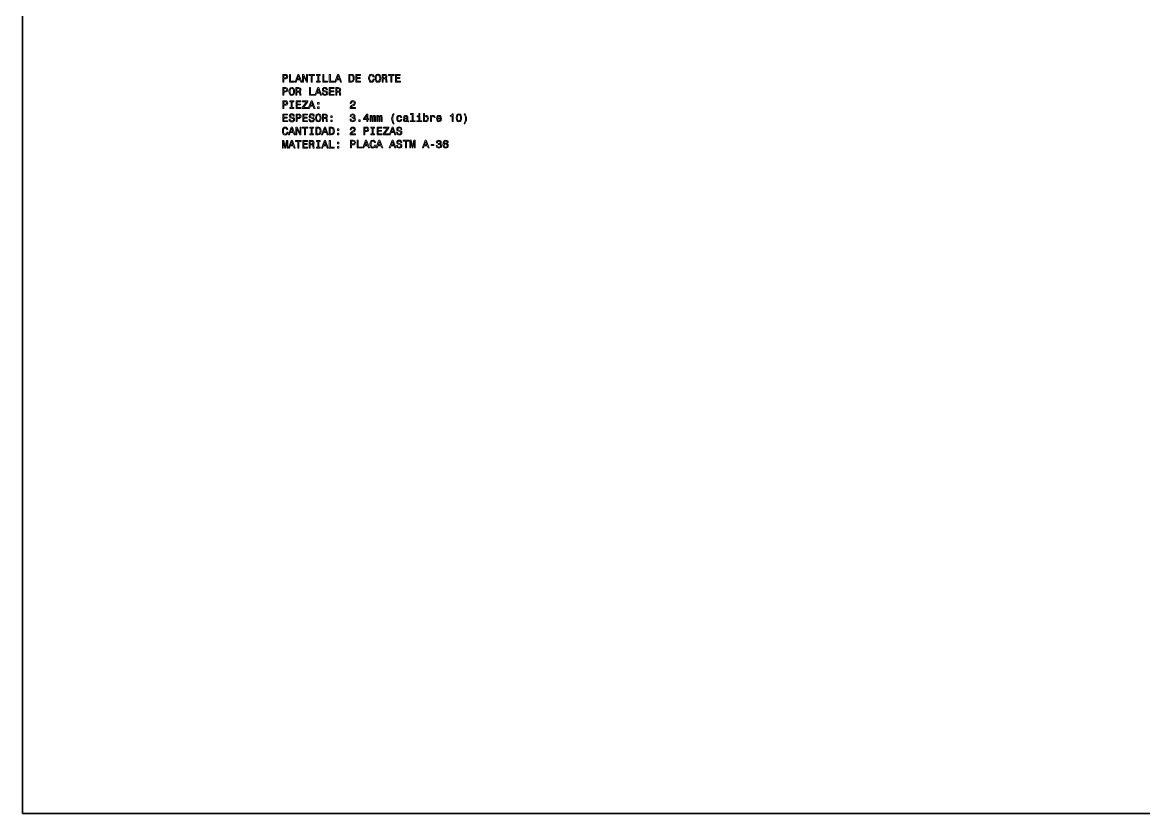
# Model space of a CAD drawing. Extents: x 15 to 1174, y 15 to 826.
# Drawn here: x 15 to 529, y 15 to 377 of the extents above; entities that cross this region are included whole.
import ezdxf

# ---------------------------------------------------------------- set-up
doc = ezdxf.new("R2010")
doc.units = 0

msp = doc.modelspace()

# ---------------------------------------------------------------- linework, layer by layer
at = {"color": 7, "lineweight": 35}
for p, q in [((15, 15), (15, 825.840027)), ((1173.969971, 15), (15, 15))]:
    msp.add_line(p, q, dxfattribs=at)
at = {"color": 7, "lineweight": 13}
for points in [[(134.29599, 350.050751), (134.759964, 350.050751), (134.759964, 351.528412), (135.274384, 351.528412), (135.793839, 351.553619), (136.207382, 351.730133), (136.47467, 352.07309), (136.565445, 352.542114), (136.494843, 352.97583), (136.293106, 353.293549), (135.960251, 353.485199), (135.506363, 353.550751), (134.29599, 353.550751)], [(135.38028, 353.12207), (135.682877, 353.091827), (135.904785, 352.996002), (136.035904, 352.819489), (136.081299, 352.542114), (136.030869, 352.249603), (135.894699, 352.07309), (135.662704, 351.9823), (135.344986, 351.957092), (134.759964, 351.957092), (134.759964, 353.12207)], [(137.37236, 350.050751), (139.621643, 350.050751), (139.621643, 350.474396), (137.836334, 350.474396), (137.836334, 353.550751), (137.37236, 353.550751)], [(139.899017, 350.050751), (140.362991, 350.050751), (140.731155, 351.079559), (142.128128, 351.079559), (142.496277, 350.050751), (142.970337, 350.050751), (141.689362, 353.555786), (141.174957, 353.555786)], [(140.892532, 351.50824), (141.432159, 353.051483), (141.971786, 351.50824)], [(143.318329, 350.050751), (143.736908, 350.050751), (143.736908, 352.920349), (145.078415, 350.050751), (145.618042, 350.050751), (145.618042, 353.550751), (145.194412, 353.550751), (145.194412, 350.681152), (143.868042, 353.550751), (143.318329, 353.550751)], [(147.272217, 350.050751), (147.736191, 350.050751), (147.736191, 353.127106), (148.795273, 353.127106), (148.795273, 353.550751), (146.208099, 353.550751), (146.208099, 353.127106), (147.272217, 353.127106)], [(150.308243, 350.474396), (149.662704, 350.474396), (149.662704, 350.050751), (151.417755, 350.050751), (151.417755, 350.474396), (150.772217, 350.474396), (150.772217, 353.127106), (151.417755, 353.127106), (151.417755, 353.550751), (149.662704, 353.550751), (149.662704, 353.127106), (150.308243, 353.127106)], [(152.552475, 350.050751), (154.801758, 350.050751), (154.801758, 350.474396), (153.016449, 350.474396), (153.016449, 353.550751), (152.552475, 353.550751)], [(155.588501, 350.050751), (157.837784, 350.050751), (157.837784, 350.474396), (156.052475, 350.474396), (156.052475, 353.550751), (155.588501, 353.550751)], [(158.115158, 350.050751), (158.579132, 350.050751), (158.947296, 351.079559), (160.344269, 351.079559), (160.712418, 350.050751), (161.186478, 350.050751), (159.905502, 353.555786), (159.391098, 353.555786)], [(159.108673, 351.50824), (159.6483, 353.051483), (160.187927, 351.50824)], [(165.715302, 353.550751), (164.550308, 353.550751), (164.550308, 350.050751), (165.715302, 350.050751), (166.265015, 350.161713), (166.673508, 350.499603), (166.925674, 351.049316), (167.016449, 351.800751), (166.93576, 352.567322), (166.8349, 352.869904), (166.693695, 353.112), (166.285187, 353.439789), (166.017899, 353.520477)], [(165.679993, 353.132172), (166.063278, 353.056519), (166.325531, 352.824524), (166.481873, 352.41098), (166.532303, 351.800751), (166.476822, 351.210693), (166.320496, 350.79715), (166.053192, 350.550018), (165.679993, 350.46933), (165.019333, 350.46933), (165.019333, 353.132172)], [(167.697296, 350.050751), (169.916306, 350.050751), (169.916306, 350.474396), (168.161255, 350.474396), (168.161255, 351.659546), (169.72467, 351.659546), (169.72467, 352.078125), (168.161255, 352.078125), (168.161255, 353.127106), (169.875961, 353.127106), (169.875961, 353.550751), (167.697296, 353.550751)], [(175.645416, 351.351898), (175.544556, 350.928284), (175.378113, 350.625671), (175.146133, 350.439087), (174.873795, 350.378571), (174.54599, 350.46933), (174.288788, 350.741669), (174.11731, 351.185486), (174.061844, 351.800751), (174.11731, 352.41098), (174.283737, 352.859833), (174.540955, 353.132172), (174.873795, 353.227997), (175.115875, 353.177551), (175.322647, 353.036346), (175.484024, 352.809387), (175.594971, 352.496704), (176.074081, 352.496704), (175.922791, 352.97583), (175.660538, 353.338928), (175.302475, 353.565887), (174.873795, 353.646576), (174.339218, 353.520477), (173.93071, 353.16748), (173.668472, 352.587494), (173.577698, 351.800751), (173.668472, 351.014008), (173.93071, 350.434021), (174.339218, 350.075958), (174.873795, 349.954926), (175.342819, 350.050751), (175.721069, 350.318054), (175.988358, 350.756805), (176.129562, 351.351898)], [(176.568329, 351.800751), (176.659103, 351.014008), (176.921356, 350.434021), (177.329849, 350.075958), (177.864441, 349.954926), (178.393967, 350.075958), (178.80751, 350.434021), (179.064728, 351.014008), (179.160538, 351.800751), (179.064728, 352.582458), (178.953766, 352.900177), (178.80751, 353.162415), (178.393967, 353.520477), (178.141815, 353.611267), (177.864441, 353.646576), (177.324799, 353.520477), (176.916306, 353.16748), (176.659103, 352.587494)], [(177.052475, 351.800751), (177.107941, 352.41098), (177.274384, 352.859833), (177.531586, 353.132172), (177.864441, 353.227997), (178.192245, 353.132172), (178.449448, 352.854797), (178.615875, 352.405945), (178.676392, 351.800751), (178.615875, 351.190521), (178.449448, 350.741669), (178.192245, 350.46933), (177.864441, 350.378571), (177.531586, 350.46933), (177.274384, 350.741669), (177.107941, 351.185486)], [(179.775818, 350.050751), (180.244843, 350.050751), (180.244843, 351.528412), (180.723938, 351.528412), (181.076965, 351.513275), (181.298874, 351.442688), (181.419907, 351.276245), (181.470337, 350.978699), (181.49556, 350.524811), (181.525818, 350.227264), (181.586334, 350.050751), (182.115875, 350.050751), (182.115875, 350.146576), (181.999878, 350.287781), (181.959534, 350.550018), (181.924225, 351.114868), (181.838501, 351.533447), (181.722504, 351.664581), (181.540939, 351.760406), (181.742676, 351.886475), (181.883881, 352.062988), (181.97467, 352.284912), (182.004913, 352.552185), (181.934311, 352.97583), (181.73259, 353.293549), (181.399734, 353.485199), (180.945847, 353.550751), (179.775818, 353.550751)], [(180.814728, 353.12207), (181.12236, 353.091827), (181.339218, 352.996002), (181.475372, 352.819489), (181.520767, 352.542114), (181.470337, 352.249603), (181.334167, 352.07309), (181.102188, 351.9823), (180.784454, 351.957092), (180.244843, 351.957092), (180.244843, 353.12207)], [(183.704483, 350.050751), (184.168457, 350.050751), (184.168457, 353.127106), (185.227539, 353.127106), (185.227539, 353.550751), (182.640366, 353.550751), (182.640366, 353.127106), (183.704483, 353.127106)], [(185.913422, 350.050751), (188.132446, 350.050751), (188.132446, 350.474396), (186.377396, 350.474396), (186.377396, 351.659546), (187.940796, 351.659546), (187.940796, 352.078125), (186.377396, 352.078125), (186.377396, 353.127106), (188.092102, 353.127106), (188.092102, 353.550751), (185.913422, 353.550751)], [(134.29599, 344.003906), (134.759964, 344.003906), (134.759964, 345.481567), (135.274384, 345.481567), (135.793839, 345.506775), (136.207382, 345.683289), (136.47467, 346.026245), (136.565445, 346.49527), (136.494843, 346.928986), (136.293106, 347.246704), (135.960251, 347.438354), (135.506363, 347.503906), (134.29599, 347.503906)], [(135.38028, 347.075226), (135.682877, 347.044983), (135.904785, 346.949158), (136.035904, 346.772644), (136.081299, 346.49527), (136.030869, 346.202759), (135.894699, 346.026245), (135.662704, 345.935455), (135.344986, 345.910248), (134.759964, 345.910248), (134.759964, 347.075226)], [(137.100021, 345.753906), (137.190811, 344.967163), (137.453049, 344.387177), (137.861557, 344.029114), (138.396133, 343.908081), (138.925674, 344.029114), (139.339218, 344.387177), (139.59642, 344.967163), (139.692245, 345.753906), (139.59642, 346.535614), (139.485474, 346.853333), (139.339218, 347.11557), (138.925674, 347.473633), (138.673508, 347.564423), (138.396133, 347.599731), (137.856506, 347.473633), (137.448013, 347.120636), (137.190811, 346.540649)], [(137.584183, 345.753906), (137.639648, 346.364136), (137.806076, 346.812988), (138.063278, 347.085327), (138.396133, 347.181152), (138.723953, 347.085327), (138.981155, 346.807953), (139.147583, 346.3591), (139.208099, 345.753906), (139.147583, 345.143677), (138.981155, 344.694824), (138.723953, 344.422485), (138.396133, 344.331726), (138.063278, 344.422485), (137.806076, 344.694824), (137.639648, 345.138641)], [(140.307526, 344.003906), (140.776535, 344.003906), (140.776535, 345.481567), (141.255646, 345.481567), (141.608673, 345.466431), (141.830582, 345.395844), (141.951614, 345.229401), (142.002045, 344.931854), (142.027267, 344.477966), (142.057526, 344.18042), (142.118042, 344.003906), (142.647583, 344.003906), (142.647583, 344.099731), (142.531586, 344.240936), (142.491241, 344.503174), (142.455933, 345.068024), (142.370193, 345.486603), (142.254211, 345.617737), (142.072647, 345.713562), (142.274384, 345.83963), (142.415588, 346.016144), (142.506363, 346.238068), (142.536621, 346.505341), (142.466019, 346.928986), (142.264297, 347.246704), (141.931442, 347.438354), (141.477554, 347.503906), (140.307526, 347.503906)], [(141.34642, 347.075226), (141.654068, 347.044983), (141.870926, 346.949158), (142.00708, 346.772644), (142.052475, 346.49527), (142.002045, 346.202759), (141.865875, 346.026245), (141.633896, 345.935455), (141.316162, 345.910248), (140.776535, 345.910248), (140.776535, 347.075226)], [(146.480438, 344.003906), (148.729706, 344.003906), (148.729706, 344.427551), (146.944412, 344.427551), (146.944412, 347.503906), (146.480438, 347.503906)], [(149.00708, 344.003906), (149.471069, 344.003906), (149.839218, 345.032715), (151.236191, 345.032715), (151.604355, 344.003906), (152.078415, 344.003906), (150.79744, 347.508942), (150.28302, 347.508942)], [(150.00061, 345.461395), (150.540222, 347.004639), (151.079849, 345.461395)], [(152.779419, 345.158813), (152.320496, 345.158813), (152.421356, 344.624237), (152.673523, 344.230865), (153.061844, 343.993805), (153.586334, 343.908081), (154.105789, 343.98877), (154.494125, 344.210693), (154.741241, 344.558655), (154.832016, 345.017609), (154.756363, 345.431152), (154.544556, 345.698425), (154.201614, 345.874939), (153.742676, 346.006073), (153.349304, 346.101898), (153.092102, 346.21283), (152.945847, 346.374237), (152.900452, 346.626373), (152.945847, 346.853333), (153.076965, 347.024811), (153.278702, 347.140808), (153.556076, 347.181152), (153.838501, 347.130707), (154.060394, 346.994537), (154.20665, 346.767609), (154.277267, 346.459961), (154.736191, 346.459961), (154.736191, 346.470032), (154.655502, 346.944122), (154.418472, 347.297119), (154.045273, 347.519043), (153.540955, 347.594696), (153.087067, 347.519043), (152.734039, 347.30722), (152.50708, 346.979401), (152.426392, 346.555786), (152.491959, 346.177551), (152.683594, 345.920319), (152.986191, 345.748871), (153.399734, 345.617737), (153.808243, 345.50174), (154.115875, 345.390808), (154.302475, 345.229401), (154.368042, 344.967163), (154.307526, 344.69986), (154.151184, 344.498138), (153.914154, 344.37207), (153.606506, 344.331726), (153.26358, 344.387177), (153.001328, 344.548584), (152.8349, 344.810822)], [(155.553192, 344.003906), (157.772217, 344.003906), (157.772217, 344.427551), (156.017181, 344.427551), (156.017181, 345.612701), (157.580582, 345.612701), (157.580582, 346.031281), (156.017181, 346.031281), (156.017181, 347.080261), (157.731873, 347.080261), (157.731873, 347.503906), (155.553192, 347.503906)], [(158.523651, 344.003906), (158.992676, 344.003906), (158.992676, 345.481567), (159.471786, 345.481567), (159.824814, 345.466431), (160.046707, 345.395844), (160.167755, 345.229401), (160.218185, 344.931854), (160.243408, 344.477966), (160.273651, 344.18042), (160.334183, 344.003906), (160.863708, 344.003906), (160.863708, 344.099731), (160.747726, 344.240936), (160.707382, 344.503174), (160.672073, 345.068024), (160.586334, 345.486603), (160.470337, 345.617737), (160.288788, 345.713562), (160.490509, 345.83963), (160.631729, 346.016144), (160.722504, 346.238068), (160.752762, 346.505341), (160.682159, 346.928986), (160.480438, 347.246704), (160.147583, 347.438354), (159.693695, 347.503906), (158.523651, 347.503906)], [(159.562561, 347.075226), (159.870209, 347.044983), (160.087067, 346.949158), (160.223221, 346.772644), (160.268616, 346.49527), (160.218185, 346.202759), (160.082016, 346.026245), (159.850021, 345.935455), (159.532303, 345.910248), (158.992676, 345.910248), (158.992676, 347.075226)], [(134.29599, 337.957092), (134.759964, 337.957092), (134.759964, 339.434753), (135.274384, 339.434753), (135.793839, 339.459961), (136.207382, 339.636475), (136.47467, 339.979431), (136.565445, 340.448456), (136.494843, 340.882172), (136.293106, 341.19989), (135.960251, 341.391541), (135.506363, 341.457092), (134.29599, 341.457092)], [(135.38028, 341.028412), (135.682877, 340.998169), (135.904785, 340.902344), (136.035904, 340.72583), (136.081299, 340.448456), (136.030869, 340.155945), (135.894699, 339.979431), (135.662704, 339.888641), (135.344986, 339.863434), (134.759964, 339.863434), (134.759964, 341.028412)], [(138.164154, 338.380737), (137.518616, 338.380737), (137.518616, 337.957092), (139.273651, 337.957092), (139.273651, 338.380737), (138.628128, 338.380737), (138.628128, 341.033447), (139.273651, 341.033447), (139.273651, 341.457092), (137.518616, 341.457092), (137.518616, 341.033447), (138.164154, 341.033447)], [(140.373077, 337.957092), (142.592102, 337.957092), (142.592102, 338.380737), (140.837067, 338.380737), (140.837067, 339.565887), (142.400452, 339.565887), (142.400452, 339.984467), (140.837067, 339.984467), (140.837067, 341.033447), (142.551758, 341.033447), (142.551758, 341.457092), (140.373077, 341.457092)], [(143.212418, 337.957092), (145.723953, 337.957092), (145.723953, 338.380737), (143.767181, 338.380737), (145.723953, 341.058685), (145.723953, 341.457092), (143.348587, 341.457092), (143.348587, 341.033447), (145.199448, 341.033447), (143.212418, 338.360565)], [(145.971069, 337.957092), (146.435043, 337.957092), (146.803192, 338.985901), (148.200165, 338.985901), (148.568329, 337.957092), (149.042389, 337.957092), (147.761414, 341.462128), (147.247009, 341.462128)], [(146.964584, 339.414581), (147.504211, 340.957825), (148.043839, 339.414581)], [(150.192245, 339.913879), (150.888214, 339.913879), (150.888214, 340.665314), (150.192245, 340.665314)], [(165.129562, 338.003906), (167.535187, 338.003906), (167.535187, 338.437622), (165.633896, 338.437622), (165.739792, 338.674652), (165.921356, 338.871338), (166.481155, 339.229401), (166.778702, 339.380707), (167.111557, 339.597565), (167.348587, 339.849731), (167.484756, 340.147278), (167.535187, 340.485168), (167.449448, 340.908813), (167.212418, 341.241669), (166.849304, 341.453461), (166.38028, 341.529114), (165.896133, 341.44339), (165.527985, 341.20636), (165.290955, 340.828125), (165.210251, 340.328827), (165.210251, 340.25824), (165.669189, 340.25824), (165.669189, 340.298584), (165.714584, 340.64151), (165.850754, 340.893677), (166.067612, 341.055054), (166.355072, 341.110535), (166.647583, 341.060089), (166.864441, 340.934021), (167.005646, 340.737335), (167.056076, 340.490204), (167.020782, 340.25824), (166.924957, 340.061554), (166.763565, 339.890076), (166.541672, 339.73877), (166.244125, 339.577393), (165.749878, 339.264709), (165.401901, 338.931854), (165.195129, 338.528412), (165.129562, 338.019043)], [(134.301041, 331.910248), (136.52005, 331.910248), (136.52005, 332.333893), (134.765015, 332.333893), (134.765015, 333.519043), (136.328415, 333.519043), (136.328415, 333.937622), (134.765015, 333.937622), (134.765015, 334.986603), (136.479706, 334.986603), (136.479706, 335.410248), (134.301041, 335.410248)], [(137.599304, 333.065155), (137.140366, 333.065155), (137.241241, 332.530579), (137.493393, 332.137207), (137.881729, 331.900146), (138.406219, 331.814423), (138.925674, 331.895111), (139.314011, 332.117035), (139.561127, 332.464996), (139.651901, 332.92395), (139.576248, 333.337494), (139.364441, 333.604767), (139.0215, 333.781281), (138.562561, 333.912415), (138.169189, 334.00824), (137.911987, 334.119171), (137.765732, 334.280579), (137.720337, 334.532715), (137.765732, 334.759674), (137.896851, 334.931152), (138.098587, 335.04715), (138.375961, 335.087494), (138.658386, 335.037048), (138.88028, 334.900879), (139.026535, 334.67395), (139.097137, 334.366302), (139.556076, 334.366302), (139.556076, 334.376373), (139.475388, 334.850464), (139.238358, 335.203461), (138.865158, 335.425385), (138.36084, 335.501038), (137.906937, 335.425385), (137.553925, 335.213562), (137.326965, 334.885742), (137.246277, 334.462128), (137.311844, 334.083893), (137.503479, 333.82666), (137.806076, 333.655212), (138.21962, 333.524078), (138.628128, 333.408081), (138.93576, 333.29715), (139.12236, 333.135742), (139.187927, 332.873505), (139.127411, 332.606201), (138.971069, 332.40448), (138.734039, 332.278412), (138.426392, 332.238068), (138.08345, 332.293518), (137.821213, 332.454926), (137.654785, 332.717163)], [(140.368042, 331.910248), (140.832016, 331.910248), (140.832016, 333.387909), (141.34642, 333.387909), (141.865875, 333.413116), (142.279419, 333.58963), (142.546707, 333.932587), (142.637497, 334.401611), (142.566879, 334.835327), (142.365158, 335.153046), (142.032303, 335.344696), (141.578415, 335.410248), (140.368042, 335.410248)], [(141.452332, 334.981567), (141.754929, 334.951324), (141.976822, 334.855499), (142.107956, 334.678986), (142.153336, 334.401611), (142.102905, 334.1091), (141.966736, 333.932587), (141.734756, 333.841797), (141.417023, 333.816589), (140.832016, 333.816589), (140.832016, 334.981567)], [(143.409103, 331.910248), (145.628128, 331.910248), (145.628128, 332.333893), (143.873077, 332.333893), (143.873077, 333.519043), (145.436478, 333.519043), (145.436478, 333.937622), (143.873077, 333.937622), (143.873077, 334.986603), (145.587784, 334.986603), (145.587784, 335.410248), (143.409103, 335.410248)], [(146.707382, 333.065155), (146.248444, 333.065155), (146.349304, 332.530579), (146.601471, 332.137207), (146.989792, 331.900146), (147.514297, 331.814423), (148.033752, 331.895111), (148.422073, 332.117035), (148.669189, 332.464996), (148.759964, 332.92395), (148.684326, 333.337494), (148.472504, 333.604767), (148.129562, 333.781281), (147.670639, 333.912415), (147.277267, 334.00824), (147.02005, 334.119171), (146.87381, 334.280579), (146.828415, 334.532715), (146.87381, 334.759674), (147.004929, 334.931152), (147.20665, 335.04715), (147.484039, 335.087494), (147.766449, 335.037048), (147.988358, 334.900879), (148.134613, 334.67395), (148.205215, 334.366302), (148.664154, 334.366302), (148.664154, 334.376373), (148.58345, 334.850464), (148.34642, 335.203461), (147.973221, 335.425385), (147.468903, 335.501038), (147.015015, 335.425385), (146.661987, 335.213562), (146.435043, 334.885742), (146.354355, 334.462128), (146.419907, 334.083893), (146.611557, 333.82666), (146.914154, 333.655212), (147.327698, 333.524078), (147.736191, 333.408081), (148.043839, 333.29715), (148.230438, 333.135742), (148.29599, 332.873505), (148.235474, 332.606201), (148.079132, 332.40448), (147.842102, 332.278412), (147.53447, 332.238068), (147.191528, 332.293518), (146.929276, 332.454926), (146.762848, 332.717163)], [(149.244125, 333.660248), (149.3349, 332.873505), (149.597153, 332.293518), (150.005646, 331.935455), (150.540222, 331.814423), (151.069763, 331.935455), (151.483307, 332.293518), (151.740509, 332.873505), (151.836334, 333.660248), (151.740509, 334.441956), (151.629562, 334.759674), (151.483307, 335.021912), (151.069763, 335.379974), (150.817612, 335.470764), (150.540222, 335.506073), (150.00061, 335.379974), (149.592102, 335.026978), (149.3349, 334.446991)], [(149.728271, 333.660248), (149.783752, 334.270477), (149.950165, 334.71933), (150.207382, 334.991669), (150.540222, 335.087494), (150.868042, 334.991669), (151.125244, 334.714294), (151.291672, 334.265442), (151.352188, 333.660248), (151.291672, 333.050018), (151.125244, 332.601166), (150.868042, 332.328827), (150.540222, 332.238068), (150.207382, 332.328827), (149.950165, 332.601166), (149.783752, 333.044983)], [(150.192245, 337.957092), (150.888214, 337.957092), (150.888214, 338.708527), (150.192245, 338.708527)], [(152.451614, 331.910248), (152.920639, 331.910248), (152.920639, 333.387909), (153.399734, 333.387909), (153.752762, 333.372772), (153.97467, 333.302185), (154.095703, 333.135742), (154.146133, 332.838196), (154.171356, 332.384308), (154.201614, 332.086761), (154.262131, 331.910248), (154.791672, 331.910248), (154.791672, 332.006073), (154.675674, 332.147278), (154.63533, 332.409515), (154.600021, 332.974365), (154.514297, 333.392944), (154.3983, 333.524078), (154.216736, 333.619904), (154.418472, 333.745972), (154.559677, 333.922485), (154.650452, 334.144409), (154.680725, 334.411682), (154.610107, 334.835327), (154.408386, 335.153046), (154.075531, 335.344696), (153.621643, 335.410248), (152.451614, 335.410248)], [(153.490509, 334.981567), (153.798157, 334.951324), (154.015015, 334.855499), (154.151184, 334.678986), (154.196564, 334.401611), (154.146133, 334.1091), (154.009964, 333.932587), (153.777985, 333.841797), (153.460266, 333.816589), (152.920639, 333.816589), (152.920639, 334.981567)], [(156.264297, 333.867035), (156.960266, 333.867035), (156.960266, 334.618469), (156.264297, 334.618469)], [(165.089218, 333.056519), (165.089218, 333.02121), (165.169907, 332.537048), (165.406937, 332.17395), (165.780136, 331.941956), (166.274384, 331.856232), (166.798874, 331.941956), (167.192245, 332.163879), (167.444412, 332.516876), (167.535187, 332.970795), (167.494843, 333.268341), (167.383896, 333.510406), (167.202332, 333.696991), (166.960251, 333.83316), (167.288071, 334.105499), (167.404068, 334.539215), (167.328415, 334.932587), (167.111557, 335.230133), (166.75853, 335.416748), (166.274384, 335.4823), (165.820496, 335.401611), (165.472504, 335.179718), (165.24556, 334.826691), (165.169907, 334.357666), (165.169907, 334.322357), (165.618759, 334.322357), (165.659103, 334.645142), (165.790222, 334.877136), (166.002045, 335.018341), (166.299591, 335.068756), (166.561844, 335.028412), (166.753479, 334.922516), (166.869476, 334.751038), (166.914871, 334.519043), (166.869476, 334.271942), (166.748444, 334.105499), (166.536621, 334.004639), (166.249161, 333.974396), (166.052475, 333.979431), (166.052475, 333.581024), (166.299591, 333.591095), (166.617325, 333.545715), (166.854355, 333.424683), (166.99556, 333.227997), (167.04599, 332.970795), (166.990524, 332.678284), (166.844269, 332.461426), (166.612274, 332.325256), (166.304642, 332.279846), (165.986908, 332.330292), (165.754929, 332.481598), (165.608673, 332.723663), (165.553192, 333.056519)], [(172.709534, 331.957092), (173.163422, 331.957092), (173.163422, 332.824524), (173.662704, 332.824524), (173.662704, 333.227997), (173.163422, 333.227997), (173.163422, 335.381439), (172.704498, 335.381439), (171.171356, 333.268341), (171.171356, 332.824524), (172.709534, 332.824524)], [(171.594986, 333.227997), (172.709534, 334.796417), (172.709534, 333.227997)], [(174.247726, 331.957092), (174.656219, 331.957092), (174.656219, 333.767609), (174.681442, 334.039948), (174.75708, 334.236633), (174.873077, 334.352631), (175.024384, 334.39801), (175.145416, 334.357666), (175.226105, 334.256805), (175.266449, 334.085327), (175.281586, 333.858398), (175.281586, 331.957092), (175.664871, 331.957092), (175.664871, 333.767609), (175.690079, 334.034912), (175.765732, 334.231598), (175.886765, 334.352631), (176.038071, 334.39801), (176.159103, 334.357666), (176.239792, 334.256805), (176.290222, 333.858398), (176.290222, 331.957092), (176.69873, 331.957092), (176.69873, 333.828125), (176.673508, 334.216461), (176.592819, 334.514008), (176.431442, 334.695557), (176.169189, 334.761139), (175.861557, 334.660248), (175.624527, 334.367767), (175.437927, 334.655212), (175.125244, 334.761139), (174.837784, 334.660248), (174.641098, 334.377838), (174.641098, 334.665314), (174.247726, 334.665314)], [(177.283752, 331.957092), (177.692245, 331.957092), (177.692245, 333.767609), (177.717468, 334.039948), (177.793106, 334.236633), (177.909103, 334.352631), (178.060394, 334.39801), (178.181442, 334.357666), (178.262131, 334.256805), (178.302475, 334.085327), (178.317612, 333.858398), (178.317612, 331.957092), (178.700897, 331.957092), (178.700897, 333.767609), (178.726105, 334.034912), (178.801758, 334.231598), (178.922791, 334.352631), (179.074097, 334.39801), (179.195129, 334.357666), (179.275818, 334.256805), (179.326248, 333.858398), (179.326248, 331.957092), (179.734756, 331.957092), (179.734756, 333.828125), (179.709534, 334.216461), (179.628845, 334.514008), (179.467468, 334.695557), (179.205215, 334.761139), (178.897583, 334.660248), (178.660553, 334.367767), (178.473953, 334.655212), (178.16127, 334.761139), (177.87381, 334.660248), (177.677124, 334.377838), (177.677124, 334.665314), (177.283752, 334.665314)], [(184.944412, 330.983734), (185.262131, 330.983734), (184.97467, 331.518341), (184.772934, 332.078125), (184.646851, 332.668182), (184.606506, 333.263275), (184.646851, 333.858398), (184.772934, 334.44339), (184.97467, 335.00824), (185.262131, 335.542816), (184.944412, 335.542816), (184.576248, 334.988068), (184.319046, 334.438354), (184.167755, 333.863434), (184.12236, 333.263275), (184.167755, 332.658112), (184.319046, 332.088226), (184.576248, 331.538513)], [(188.293106, 333.767609), (188.731873, 333.767609), (188.641098, 334.171082), (188.42424, 334.4888), (188.086334, 334.685486), (187.647583, 334.761139), (187.163422, 334.660248), (186.795273, 334.377838), (186.563293, 333.918915), (186.48259, 333.303619), (186.558243, 332.69339), (186.785187, 332.239502), (187.14325, 331.957092), (187.632446, 331.861267), (188.066162, 331.93692), (188.404068, 332.148743), (188.636047, 332.481598), (188.736908, 332.925385), (188.313293, 332.925385), (188.23764, 332.642975), (188.09642, 332.431152), (187.894699, 332.300018), (187.647583, 332.259674), (187.339935, 332.325256), (187.118042, 332.526978), (186.981873, 332.854797), (186.936478, 333.318756), (186.981873, 333.772644), (187.123077, 334.100464), (187.350037, 334.302185), (187.647583, 334.372803), (187.909821, 334.327423), (188.106506, 334.211426), (188.23764, 334.019775)], [(191.213135, 332.31012), (191.213135, 332.294983), (191.238358, 332.123505), (191.314011, 332.002472), (191.631729, 331.906647), (191.878845, 331.946991), (191.878845, 332.289948), (191.772934, 332.274811), (191.631729, 332.340363), (191.606506, 332.542114), (191.606506, 333.944122), (191.54599, 334.302185), (191.369476, 334.554352), (191.061844, 334.705658), (190.628128, 334.761139), (190.204498, 334.700623), (189.891815, 334.529144), (189.695129, 334.261841), (189.629562, 333.908813), (189.629562, 333.878571), (190.027985, 333.878571), (190.063278, 334.090363), (190.17424, 334.241669), (190.355789, 334.332458), (190.612991, 334.367767), (190.860107, 334.342529), (191.036621, 334.266876), (191.142532, 334.135773), (191.177841, 333.954224), (191.157669, 333.742401), (191.076965, 333.636475), (190.875244, 333.58606), (190.497009, 333.545715), (190.063278, 333.454926), (189.755646, 333.293549), (189.574097, 333.041382), (189.518616, 332.668182), (189.569046, 332.335327), (189.725388, 332.088226), (189.977554, 331.931885), (190.325531, 331.876404), (190.794556, 331.9823)], [(193.522934, 335.204926), (193.522934, 332.330292), (192.610107, 332.330292), (192.610107, 331.957092), (194.874527, 331.957092), (194.874527, 332.330292), (193.966736, 332.330292), (193.966736, 335.578125), (192.826965, 335.578125), (192.826965, 335.204926)], [(197.03302, 332.330292), (197.03302, 334.574524), (195.89325, 334.574524), (195.89325, 334.196289), (196.589218, 334.196289), (196.589218, 332.330292), (195.681442, 332.330292), (195.681442, 331.957092), (197.950897, 331.957092), (197.950897, 332.330292)], [(197.048157, 335.578125), (196.579132, 335.578125), (196.579132, 335.073822), (197.048157, 335.073822)], [(199.131012, 332.375671), (199.458817, 331.987366), (199.907654, 331.861267), (200.331299, 331.957092), (200.669189, 332.244568), (200.881012, 332.703491), (200.9617, 333.313721), (200.881012, 333.92395), (200.664154, 334.377838), (200.331299, 334.660248), (199.907654, 334.761139), (199.463867, 334.630005), (199.282303, 334.468628), (199.131012, 334.25177), (199.131012, 335.578125), (198.687195, 335.578125), (198.687195, 331.957092), (199.131012, 331.957092)], [(200.507812, 333.313721), (200.457367, 332.859833), (200.321198, 332.526978), (200.10434, 332.325256), (199.832016, 332.259674), (199.534454, 332.325256), (199.317596, 332.526978), (199.181442, 332.854797), (199.136047, 333.313721), (199.181442, 333.767609), (199.317596, 334.095428), (199.534454, 334.292114), (199.832016, 334.362701), (200.10434, 334.292114), (200.321198, 334.090363), (200.457367, 333.762573)], [(201.914871, 331.957092), (202.358673, 331.957092), (202.358673, 333.505371), (202.404053, 333.878571), (202.540222, 334.145844), (202.762131, 334.307251), (203.059677, 334.362701), (203.281586, 334.327423), (203.447998, 334.226532), (203.548874, 334.055084), (203.584167, 333.82309), (204.03302, 333.82309), (203.972504, 334.231598), (203.806076, 334.524109), (203.528702, 334.700623), (203.150452, 334.761139), (202.89325, 334.720795), (202.671356, 334.619904), (202.47467, 334.448456), (202.318329, 334.216461), (202.318329, 334.665314), (201.914871, 334.665314)], [(205.172791, 333.182587), (206.947998, 333.182587), (206.953049, 333.389374), (206.87236, 333.96933), (206.650452, 334.403046), (206.297424, 334.665314), (205.828415, 334.761139), (205.369476, 334.660248), (205.016449, 334.377838), (204.789505, 333.918915), (204.708817, 333.313721), (204.784454, 332.69339), (205.011414, 332.239502), (205.35939, 331.957092), (205.813278, 331.861267), (206.20665, 331.926819), (206.529419, 332.098297), (206.766449, 332.370636), (206.902618, 332.733734), (206.463852, 332.733734), (206.373077, 332.532013), (206.241959, 332.380737), (205.868759, 332.259674), (205.581299, 332.315155), (205.364441, 332.491669), (205.223221, 332.779144), (205.172791, 333.16748)], [(205.172791, 333.555786), (205.228271, 333.903778), (205.364441, 334.16098), (205.571198, 334.317322), (205.843536, 334.372803), (206.11084, 334.317322), (206.317596, 334.16098), (206.44368, 333.903778), (206.489075, 333.555786)], [(211.809677, 331.957092), (212.268616, 331.957092), (212.268616, 335.4823), (211.925674, 335.4823), (211.8349, 335.174683), (211.653336, 334.967896), (211.375961, 334.846863), (210.992676, 334.806519), (210.992676, 334.448456), (211.809677, 334.448456)], [(213.721054, 333.666748), (213.796707, 332.874969), (214.033737, 332.31012), (214.411987, 331.967194), (214.936478, 331.856232), (215.455933, 331.967194), (215.834167, 332.31012), (216.066162, 332.874969), (216.146851, 333.666748), (216.066162, 334.453491), (215.970337, 334.766174), (215.834167, 335.023376), (215.455933, 335.366302), (214.936478, 335.4823), (214.411987, 335.366302), (214.033737, 335.018341), (213.796707, 334.453491)], [(214.2052, 333.666748), (214.24556, 334.276978), (214.371643, 334.715729), (214.598572, 334.972931), (214.936478, 335.063721), (215.269333, 334.972931), (215.496277, 334.715729), (215.62236, 334.276978), (215.662704, 333.666748), (215.62236, 333.051483), (215.496277, 332.612701), (215.269333, 332.355499), (214.936478, 332.269775), (214.598572, 332.355499), (214.371643, 332.612701), (214.24556, 333.051483)], [(217.60939, 330.983734), (217.972504, 331.538513), (218.229706, 332.088226), (218.380997, 332.658112), (218.431427, 333.263275), (218.380997, 333.863434), (218.229706, 334.438354), (217.972504, 334.988068), (217.60939, 335.542816), (217.291656, 335.542816), (217.574081, 335.00824), (217.775818, 334.44339), (217.896851, 333.858398), (217.94223, 333.263275), (217.896851, 332.668182), (217.775818, 332.078125), (217.569031, 331.518341), (217.291656, 330.983734)], [(136.177124, 327.164581), (136.076248, 326.740967), (135.909821, 326.438354), (135.677841, 326.25177), (135.405502, 326.191254), (135.077698, 326.282013), (134.820496, 326.554352), (134.649017, 326.998169), (134.593536, 327.613434), (134.649017, 328.223663), (134.815445, 328.672516), (135.072647, 328.944855), (135.405502, 329.04068), (135.647583, 328.990234), (135.854355, 328.84903), (136.015732, 328.62207), (136.126678, 328.309387), (136.605789, 328.309387), (136.454498, 328.788513), (136.192245, 329.151611), (135.834183, 329.378571), (135.405502, 329.459259), (134.870926, 329.33316), (134.462418, 328.980164), (134.200165, 328.400177), (134.10939, 327.613434), (134.200165, 326.826691), (134.462418, 326.246704), (134.870926, 325.888641), (135.405502, 325.767609), (135.874527, 325.863434), (136.252762, 326.130737), (136.52005, 326.569489), (136.66127, 327.164581)], [(136.862991, 325.863434), (137.326965, 325.863434), (137.695129, 326.892242), (139.092102, 326.892242), (139.460251, 325.863434), (139.934326, 325.863434), (138.653336, 329.368469), (138.138931, 329.368469)], [(137.856506, 327.320923), (138.396133, 328.864166), (138.93576, 327.320923)], [(140.282303, 325.863434), (140.700897, 325.863434), (140.700897, 328.733032), (142.042389, 325.863434), (142.582016, 325.863434), (142.582016, 329.363434), (142.158386, 329.363434), (142.158386, 326.493835), (140.832016, 329.363434), (140.282303, 329.363434)], [(144.236191, 325.863434), (144.700165, 325.863434), (144.700165, 328.939789), (145.759247, 328.939789), (145.759247, 329.363434), (143.172073, 329.363434), (143.172073, 328.939789), (144.236191, 328.939789)], [(147.272217, 326.287079), (146.626678, 326.287079), (146.626678, 325.863434), (148.381729, 325.863434), (148.381729, 326.287079), (147.736191, 326.287079), (147.736191, 328.939789), (148.381729, 328.939789), (148.381729, 329.363434), (146.626678, 329.363434), (146.626678, 328.939789), (147.272217, 328.939789)], [(150.535187, 329.363434), (149.370193, 329.363434), (149.370193, 325.863434), (150.535187, 325.863434), (151.0849, 325.974396), (151.493393, 326.312286), (151.74556, 326.862), (151.836334, 327.613434), (151.755646, 328.380005), (151.654785, 328.682587), (151.51358, 328.924683), (151.105072, 329.252472), (150.837784, 329.33316)], [(150.499878, 328.944855), (150.883163, 328.869202), (151.145416, 328.637207), (151.301758, 328.223663), (151.352188, 327.613434), (151.296707, 327.023376), (151.140381, 326.609833), (150.873077, 326.362701), (150.499878, 326.282013), (149.839218, 326.282013), (149.839218, 328.944855)], [(152.043106, 325.863434), (152.50708, 325.863434), (152.875244, 326.892242), (154.272217, 326.892242), (154.640381, 325.863434), (155.114441, 325.863434), (153.833466, 329.368469), (153.319046, 329.368469)], [(153.036621, 327.320923), (153.576248, 328.864166), (154.115875, 327.320923)], [(156.607239, 329.363434), (155.442245, 329.363434), (155.442245, 325.863434), (156.607239, 325.863434), (157.156952, 325.974396), (157.565445, 326.312286), (157.817612, 326.862), (157.908386, 327.613434), (157.827698, 328.380005), (157.726837, 328.682587), (157.585617, 328.924683), (157.177124, 329.252472), (156.909821, 329.33316)], [(156.57193, 328.944855), (156.955215, 328.869202), (157.217468, 328.637207), (157.37381, 328.223663), (157.42424, 327.613434), (157.368759, 327.023376), (157.212418, 326.609833), (156.945129, 326.362701), (156.57193, 326.282013), (155.91127, 326.282013), (155.91127, 328.944855)], [(156.264297, 331.910248), (156.960266, 331.910248), (156.960266, 332.661682), (156.264297, 332.661682)], [(165.129562, 325.910248), (167.535187, 325.910248), (167.535187, 326.343964), (165.633896, 326.343964), (165.739792, 326.580994), (165.921356, 326.777679), (166.481155, 327.135742), (166.778702, 327.287048), (167.111557, 327.503906), (167.348587, 327.756073), (167.484756, 328.053619), (167.535187, 328.39151), (167.449448, 328.815155), (167.212418, 329.14801), (166.849304, 329.359802), (166.38028, 329.435455), (165.896133, 329.349731), (165.527985, 329.112701), (165.290955, 328.734467), (165.210251, 328.235168), (165.210251, 328.164581), (165.669189, 328.164581), (165.669189, 328.204926), (165.714584, 328.547852), (165.850754, 328.800018), (166.067612, 328.961395), (166.355072, 329.016876), (166.647583, 328.966431), (166.864441, 328.840363), (167.005646, 328.643677), (167.056076, 328.396545), (167.020782, 328.164581), (166.924957, 327.967896), (166.763565, 327.796417), (166.541672, 327.645111), (166.244125, 327.483734), (165.749878, 327.171051), (165.401901, 326.838196), (165.195129, 326.434753), (165.129562, 325.925385)], [(169.048157, 331.957092), (169.744125, 331.957092), (169.744125, 332.708527), (169.048157, 332.708527)], [(171.368042, 325.910248), (171.832016, 325.910248), (171.832016, 327.387909), (172.34642, 327.387909), (172.865875, 327.413116), (173.279419, 327.58963), (173.546707, 327.932587), (173.637497, 328.401611), (173.566879, 328.835327), (173.365158, 329.153046), (173.032303, 329.344696), (172.578415, 329.410248), (171.368042, 329.410248)], [(172.452332, 328.981567), (172.754929, 328.951324), (172.976822, 328.855499), (173.107956, 328.678986), (173.153336, 328.401611), (173.102905, 328.1091), (172.966736, 327.932587), (172.734756, 327.841797), (172.417023, 327.816589), (171.832016, 327.816589), (171.832016, 328.981567)], [(175.236191, 326.333893), (174.590668, 326.333893), (174.590668, 325.910248), (176.345703, 325.910248), (176.345703, 326.333893), (175.700165, 326.333893), (175.700165, 328.986603), (176.345703, 328.986603), (176.345703, 329.410248), (174.590668, 329.410248), (174.590668, 328.986603), (175.236191, 328.986603)], [(177.445129, 325.910248), (179.664154, 325.910248), (179.664154, 326.333893), (177.909103, 326.333893), (177.909103, 327.519043), (179.472504, 327.519043), (179.472504, 327.937622), (177.909103, 327.937622), (177.909103, 328.986603), (179.62381, 328.986603), (179.62381, 329.410248), (177.445129, 329.410248)], [(180.28447, 325.910248), (182.79599, 325.910248), (182.79599, 326.333893), (180.839218, 326.333893), (182.79599, 329.011841), (182.79599, 329.410248), (180.420639, 329.410248), (180.420639, 328.986603), (182.2715, 328.986603), (180.28447, 326.313721)], [(183.043106, 325.910248), (183.50708, 325.910248), (183.875244, 326.939056), (185.272217, 326.939056), (185.640381, 325.910248), (186.114441, 325.910248), (184.833466, 329.415283), (184.319046, 329.415283)], [(184.036621, 327.367737), (184.576248, 328.91098), (185.115875, 327.367737)], [(186.815445, 327.065155), (186.356506, 327.065155), (186.457382, 326.530579), (186.709534, 326.137207), (187.09787, 325.900146), (187.62236, 325.814423), (188.141815, 325.895111), (188.530151, 326.117035), (188.777267, 326.464996), (188.868042, 326.92395), (188.792389, 327.337494), (188.580582, 327.604767), (188.23764, 327.781281), (187.778702, 327.912415), (187.38533, 328.00824), (187.128128, 328.119171), (186.981873, 328.280579), (186.936478, 328.532715), (186.981873, 328.759674), (187.112991, 328.931152), (187.314728, 329.04715), (187.592102, 329.087494), (187.874527, 329.037048), (188.09642, 328.900879), (188.242676, 328.67395), (188.313293, 328.366302), (188.772217, 328.366302), (188.772217, 328.376373), (188.691528, 328.850464), (188.454498, 329.203461), (188.081299, 329.425385), (187.576965, 329.501038), (187.123077, 329.425385), (186.77005, 329.213562), (186.543106, 328.885742), (186.462418, 328.462128), (186.527985, 328.083893), (186.71962, 327.82666), (187.022217, 327.655212), (187.43576, 327.524078), (187.844269, 327.408081), (188.151901, 327.29715), (188.338501, 327.135742), (188.404068, 326.873505), (188.343536, 326.606201), (188.18721, 326.40448), (187.950165, 326.278412), (187.642532, 326.238068), (187.299591, 326.293518), (187.037354, 326.454926), (186.870926, 326.717163)], [(191.162704, 332.905212), (191.102188, 332.642975), (190.940811, 332.441254), (190.69873, 332.31012), (190.401184, 332.26474), (190.209534, 332.289948), (190.073364, 332.370636), (189.98764, 332.511841), (189.962418, 332.708527), (189.98259, 332.88504), (190.063278, 333.011139), (190.386047, 333.152344), (190.794556, 333.21286), (191.162704, 333.333893)], [(159.300323, 327.820221), (159.996277, 327.820221), (159.996277, 328.571655), (159.300323, 328.571655)], [(159.300323, 325.863434), (159.996277, 325.863434), (159.996277, 326.614868), (159.300323, 326.614868)], [(134.099304, 319.816589), (134.48764, 319.816589), (134.48764, 322.993835), (135.14325, 319.816589), (135.576965, 319.816589), (136.227554, 322.993835), (136.227554, 319.816589), (136.620926, 319.816589), (136.620926, 323.316589), (136.005646, 323.316589), (135.360107, 320.230133), (134.71962, 323.316589), (134.099304, 323.316589)], [(136.862991, 319.816589), (137.326965, 319.816589), (137.695129, 320.845398), (139.092102, 320.845398), (139.460251, 319.816589), (139.934326, 319.816589), (138.653336, 323.321625), (138.138931, 323.321625)], [(137.856506, 321.274078), (138.396133, 322.817322), (138.93576, 321.274078)], [(141.200165, 319.816589), (141.664154, 319.816589), (141.664154, 322.892944), (142.723221, 322.892944), (142.723221, 323.316589), (140.136047, 323.316589), (140.136047, 322.892944), (141.200165, 322.892944)], [(143.409103, 319.816589), (145.628128, 319.816589), (145.628128, 320.240234), (143.873077, 320.240234), (143.873077, 321.425385), (145.436478, 321.425385), (145.436478, 321.843964), (143.873077, 321.843964), (143.873077, 322.892944), (145.587784, 322.892944), (145.587784, 323.316589), (143.409103, 323.316589)], [(146.379562, 319.816589), (146.848587, 319.816589), (146.848587, 321.29425), (147.327698, 321.29425), (147.680725, 321.279114), (147.902618, 321.208527), (148.023651, 321.042084), (148.074097, 320.744537), (148.099304, 320.290649), (148.129562, 319.993103), (148.190079, 319.816589), (148.71962, 319.816589), (148.71962, 319.912415), (148.603638, 320.053619), (148.563278, 320.315857), (148.527985, 320.880707), (148.442245, 321.299286), (148.326248, 321.43042), (148.144699, 321.526245), (148.34642, 321.652313), (148.48764, 321.828827), (148.578415, 322.050751), (148.608673, 322.318024), (148.538071, 322.741669), (148.336334, 323.059387), (148.003479, 323.251038), (147.549591, 323.316589), (146.379562, 323.316589)], [(147.418472, 322.887909), (147.726105, 322.857666), (147.942963, 322.761841), (148.079132, 322.585327), (148.124527, 322.307953), (148.074097, 322.015442), (147.937927, 321.838928), (147.705933, 321.748138), (147.388214, 321.722931), (146.848587, 321.722931), (146.848587, 322.887909)], [(150.308243, 320.240234), (149.662704, 320.240234), (149.662704, 319.816589), (151.417755, 319.816589), (151.417755, 320.240234), (150.772217, 320.240234), (150.772217, 322.892944), (151.417755, 322.892944), (151.417755, 323.316589), (149.662704, 323.316589), (149.662704, 322.892944), (150.308243, 322.892944)], [(152.043106, 319.816589), (152.50708, 319.816589), (152.875244, 320.845398), (154.272217, 320.845398), (154.640381, 319.816589), (155.114441, 319.816589), (153.833466, 323.321625), (153.319046, 323.321625)], [(153.036621, 321.274078), (153.576248, 322.817322), (154.115875, 321.274078)], [(155.588501, 319.816589), (157.837784, 319.816589), (157.837784, 320.240234), (156.052475, 320.240234), (156.052475, 323.316589), (155.588501, 323.316589)], [(159.300323, 321.773376), (159.996277, 321.773376), (159.996277, 322.524811), (159.300323, 322.524811)], [(159.300323, 319.816589), (159.996277, 319.816589), (159.996277, 320.568024), (159.300323, 320.568024)], [(165.29599, 319.863434), (165.759964, 319.863434), (165.759964, 321.341095), (166.274384, 321.341095), (166.793839, 321.366302), (167.207382, 321.542816), (167.47467, 321.885773), (167.565445, 322.354797), (167.494843, 322.788513), (167.293106, 323.106232), (166.960251, 323.297882), (166.506363, 323.363434), (165.29599, 323.363434)], [(166.38028, 322.934753), (166.682877, 322.90451), (166.904785, 322.808685), (167.035904, 322.632172), (167.081299, 322.354797), (167.030869, 322.062286), (166.894699, 321.885773), (166.662704, 321.794983), (166.344986, 321.769775), (165.759964, 321.769775), (165.759964, 322.934753)], [(168.37236, 319.863434), (170.621643, 319.863434), (170.621643, 320.287079), (168.836334, 320.287079), (168.836334, 323.363434), (168.37236, 323.363434)], [(170.899017, 319.863434), (171.362991, 319.863434), (171.731155, 320.892242), (173.128128, 320.892242), (173.496277, 319.863434), (173.970337, 319.863434), (172.689362, 323.368469), (172.174957, 323.368469)], [(171.892532, 321.320923), (172.432159, 322.864166), (172.971786, 321.320923)], [(176.285187, 321.164581), (176.184326, 320.740967), (176.017899, 320.438354), (175.785904, 320.25177), (175.513565, 320.191254), (175.18576, 320.282013), (174.928558, 320.554352), (174.75708, 320.998169), (174.701614, 321.613434), (174.75708, 322.223663), (174.923508, 322.672516), (175.180725, 322.944855), (175.513565, 323.04068), (175.755646, 322.990234), (175.962418, 322.84903), (176.12381, 322.62207), (176.234756, 322.309387), (176.713867, 322.309387), (176.562561, 322.788513), (176.300323, 323.151611), (175.942245, 323.378571), (175.513565, 323.459259), (174.978989, 323.33316), (174.570496, 322.980164), (174.308243, 322.400177), (174.217468, 321.613434), (174.308243, 320.826691), (174.570496, 320.246704), (174.978989, 319.888641), (175.513565, 319.767609), (175.98259, 319.863434), (176.36084, 320.130737), (176.628128, 320.569489), (176.769333, 321.164581)], [(176.971069, 319.863434), (177.435043, 319.863434), (177.803192, 320.892242), (179.200165, 320.892242), (179.568329, 319.863434), (180.042389, 319.863434), (178.761414, 323.368469), (178.247009, 323.368469)], [(177.964584, 321.320923), (178.504211, 322.864166), (179.043839, 321.320923)], [(183.043106, 319.863434), (183.50708, 319.863434), (183.875244, 320.892242), (185.272217, 320.892242), (185.640381, 319.863434), (186.114441, 319.863434), (184.833466, 323.368469), (184.319046, 323.368469)], [(184.036621, 321.320923), (184.576248, 322.864166), (185.115875, 321.320923)], [(186.815445, 321.018341), (186.356506, 321.018341), (186.457382, 320.483765), (186.709534, 320.090393), (187.09787, 319.853333), (187.62236, 319.767609), (188.141815, 319.848297), (188.530151, 320.070221), (188.777267, 320.418182), (188.868042, 320.877136), (188.792389, 321.29068), (188.580582, 321.557953), (188.23764, 321.734467), (187.778702, 321.865601), (187.38533, 321.961426), (187.128128, 322.072357), (186.981873, 322.233765), (186.936478, 322.485901), (186.981873, 322.71286), (187.112991, 322.884338), (187.314728, 323.000336), (187.592102, 323.04068), (187.874527, 322.990234), (188.09642, 322.854065), (188.242676, 322.627136), (188.313293, 322.319489), (188.772217, 322.319489), (188.772217, 322.329559), (188.691528, 322.80365), (188.454498, 323.156647), (188.081299, 323.378571), (187.576965, 323.454224), (187.123077, 323.378571), (186.77005, 323.166748), (186.543106, 322.838928), (186.462418, 322.415314), (186.527985, 322.037079), (186.71962, 321.779846), (187.022217, 321.608398), (187.43576, 321.477264), (187.844269, 321.361267), (188.151901, 321.250336), (188.338501, 321.088928), (188.404068, 320.826691), (188.343536, 320.559387), (188.18721, 320.357666), (187.950165, 320.231598), (187.642532, 320.191254), (187.299591, 320.246704), (187.037354, 320.408112), (186.870926, 320.670349)], [(190.416306, 319.863434), (190.88028, 319.863434), (190.88028, 322.939789), (191.939362, 322.939789), (191.939362, 323.363434), (189.352188, 323.363434), (189.352188, 322.939789), (190.416306, 322.939789)], [(192.423508, 319.863434), (192.811844, 319.863434), (192.811844, 323.04068), (193.467468, 319.863434), (193.901184, 319.863434), (194.551758, 323.04068), (194.551758, 319.863434), (194.945129, 319.863434), (194.945129, 323.363434), (194.329849, 323.363434), (193.684326, 320.276978), (193.043823, 323.363434), (192.423508, 323.363434)], [(198.223221, 319.863434), (198.687195, 319.863434), (199.055359, 320.892242), (200.452332, 320.892242), (200.820496, 319.863434), (201.294556, 319.863434), (200.013565, 323.368469), (199.499161, 323.368469)], [(199.216736, 321.320923), (199.756363, 322.864166), (200.29599, 321.320923)], [(202.182159, 321.018341), (203.402618, 321.018341), (203.402618, 321.416748), (202.182159, 321.416748)], [(204.557526, 320.96286), (204.557526, 320.927551), (204.638214, 320.44339), (204.875244, 320.080292), (205.248444, 319.848297), (205.742676, 319.762573), (206.267166, 319.848297), (206.660538, 320.070221), (206.912704, 320.423218), (207.003479, 320.877136), (206.963135, 321.174683), (206.852188, 321.416748), (206.670624, 321.603333), (206.428558, 321.739502), (206.756363, 322.011841), (206.87236, 322.445557), (206.796707, 322.838928), (206.579849, 323.136475), (206.226822, 323.32309), (205.742676, 323.388641), (205.288788, 323.307953), (204.940796, 323.08606), (204.713852, 322.733032), (204.638214, 322.264008), (204.638214, 322.228699), (205.087051, 322.228699), (205.127396, 322.551483), (205.25853, 322.783478), (205.470337, 322.924683), (205.767883, 322.975098), (206.030136, 322.934753), (206.221786, 322.828857), (206.337769, 322.657379), (206.383163, 322.425385), (206.337769, 322.178284), (206.216736, 322.011841), (206.004913, 321.91098), (205.717453, 321.880737), (205.520767, 321.885773), (205.520767, 321.487366), (205.767883, 321.497437), (206.085617, 321.452057), (206.322647, 321.331024), (206.463852, 321.134338), (206.514282, 320.877136), (206.458817, 320.584625), (206.312561, 320.367767), (206.080566, 320.231598), (205.772934, 320.186188), (205.455215, 320.236633), (205.223221, 320.387939), (205.076965, 320.630005), (205.021484, 320.96286)], [(210.074799, 322.420349), (209.978989, 322.828857), (209.75708, 323.131439), (209.414139, 323.32309), (208.970337, 323.388641), (208.672791, 323.353333), (208.415588, 323.257538), (208.188644, 323.101196), (207.996994, 322.879272), (207.845703, 322.601898), (207.734741, 322.264008), (207.664139, 321.865601), (207.643967, 321.416748), (207.72467, 320.700623), (207.971771, 320.181152), (208.370193, 319.868469), (208.914856, 319.762573), (209.404053, 319.853333), (209.777252, 320.090393), (210.019333, 320.463593), (210.105072, 320.937653), (210.019333, 321.416748), (209.787338, 321.784912), (209.429276, 322.016907), (208.985474, 322.097595), (208.506363, 321.996704), (208.148285, 321.709259), (208.223938, 322.264008), (208.38533, 322.662415), (208.632446, 322.899445), (208.975388, 322.980164), (209.227539, 322.939789), (209.419189, 322.833893), (209.545273, 322.657379), (209.610825, 322.420349)], [(209.615875, 320.932587), (209.560394, 320.614868), (209.419189, 320.372803), (209.192245, 320.211426), (208.909821, 320.16098), (208.612274, 320.211426), (208.38533, 320.367767), (208.239075, 320.609833), (208.19368, 320.927551), (208.24411, 321.240234), (208.38533, 321.477264), (208.61731, 321.628571), (208.929993, 321.684052), (209.202332, 321.628571), (209.419189, 321.4823), (209.560394, 321.24527)]]:
    msp.add_lwpolyline(points, close=True, dxfattribs=at)

doc.saveas('drawing.dxf')
